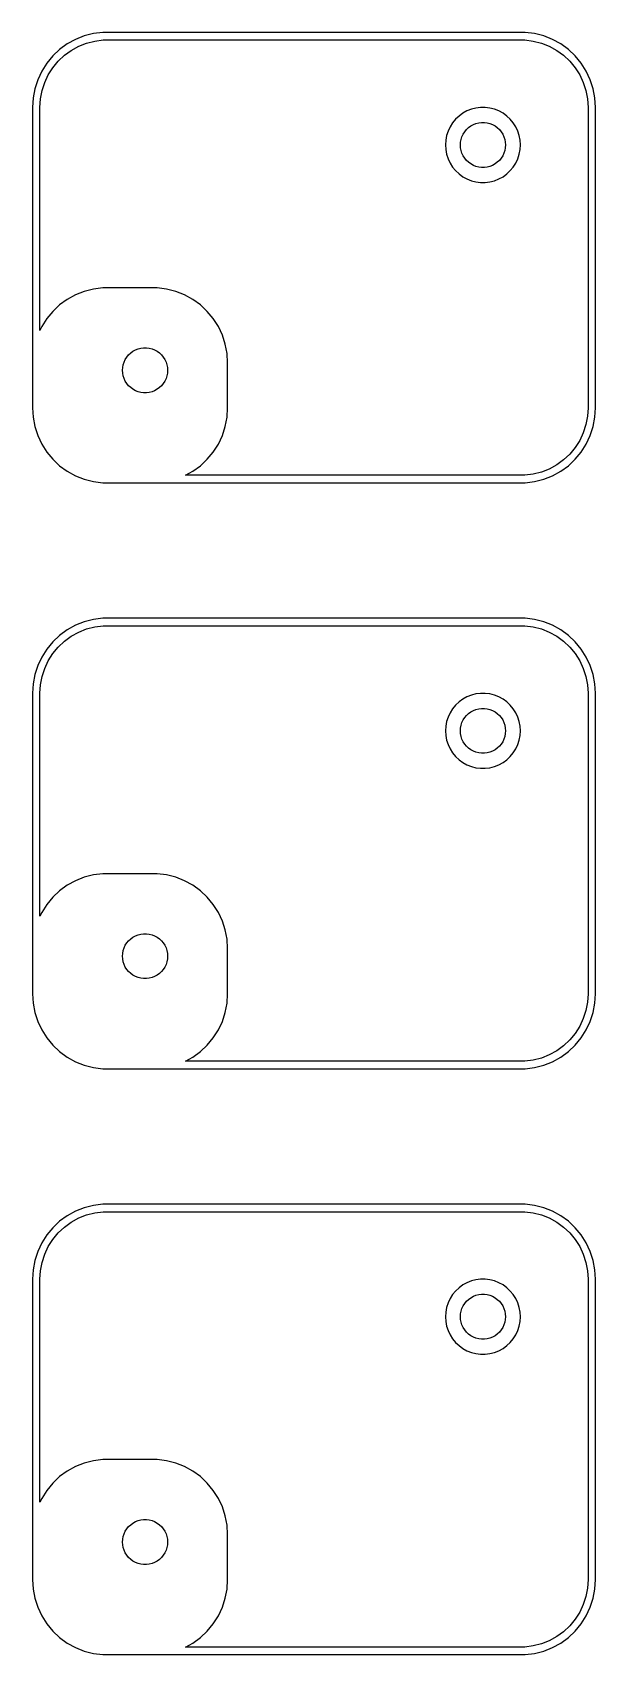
# Model space of a CAD drawing. Header units: metres. Extents: x -19 to 19, y 141 to 327.
# Drawn here: x -18.8 to 18.8, y 219 to 327 of the extents above; entities that cross this region are included whole.
import ezdxf

# ---------------------------------------------------------------- set-up
doc = ezdxf.new("R2010")
doc.units = ezdxf.units.M

msp = doc.modelspace()

# ---------------------------------------------------------------- linework, layer by layer
for p, q in [((-16.4291, 326.222), (-16.9371, 325.853)), ((-15.8789, 326.524), (-16.4291, 326.222)), ((-15.2951, 326.755), (-15.8789, 326.524)), ((-15.666, 326.072), (-15.1406, 326.28)), ((-14.6869, 326.911), (-15.2951, 326.755)), ((-15.1406, 326.28), (-14.5932, 326.42)), ((-14.0639, 326.99), (-14.6869, 326.911)), ((-14.5932, 326.42), (-14.0325, 326.491)), ((14.0639, 326.99), (-14.0639, 326.99)), ((-14.0325, 326.491), (14.0325, 326.491)), ((14.0325, 326.491), (14.5932, 326.42)), ((14.6869, 326.911), (14.0639, 326.99)), ((14.5932, 326.42), (15.1406, 326.28)), ((15.2951, 326.755), (14.6869, 326.911)), ((15.1406, 326.28), (15.666, 326.072)), ((15.8789, 326.524), (15.2951, 326.755)), ((16.4291, 326.222), (15.8789, 326.524)), ((16.9371, 325.853), (16.4291, 326.222)), ((-17.3948, 325.423), (-17.7951, 324.939)), ((-16.9371, 325.853), (-17.3948, 325.423)), ((-17.3906, 324.645), (-17.0303, 325.08)), ((-17.0303, 325.08), (-16.6184, 325.467)), ((-16.6184, 325.467), (-16.1612, 325.799)), ((-16.1612, 325.799), (-15.666, 326.072)), ((15.666, 326.072), (16.1612, 325.799)), ((16.1612, 325.799), (16.6184, 325.467)), ((16.6184, 325.467), (17.0303, 325.08)), ((17.3948, 325.423), (16.9371, 325.853)), ((17.0303, 325.08), (17.3906, 324.645)), ((17.7951, 324.939), (17.3948, 325.423)), ((-18.1315, 324.409), (-18.3989, 323.841)), ((-17.7951, 324.939), (-18.1315, 324.409)), ((-17.934, 323.657), (-17.6934, 324.168)), ((-17.6934, 324.168), (-17.3906, 324.645)), ((17.3906, 324.645), (17.6934, 324.168)), ((17.6934, 324.168), (17.934, 323.657)), ((18.1315, 324.409), (17.7951, 324.939)), ((18.3989, 323.841), (18.1315, 324.409)), ((-18.5929, 323.243), (-18.7106, 322.627)), ((-18.3989, 323.841), (-18.5929, 323.243)), ((-18.2145, 322.564), (-18.1086, 323.119)), ((-18.1086, 323.119), (-17.934, 323.657)), ((17.934, 323.657), (18.1086, 323.119)), ((18.1086, 323.119), (18.2145, 322.564)), ((18.5929, 323.243), (18.3989, 323.841)), ((18.7106, 322.627), (18.5929, 323.243)), ((-18.7106, 322.627), (-18.75, 322)), ((-18.75, 322), (-18.75, 302)), ((-18.25, 322), (-18.2145, 322.564)), ((-18.25, 307.157), (-18.25, 322)), ((10.4774, 321.878), (10.1855, 321.762)), ((10.7815, 321.956), (10.4774, 321.878)), ((11.093, 321.995), (10.7815, 321.956)), ((11.407, 321.995), (11.093, 321.995)), ((11.7184, 321.956), (11.407, 321.995)), ((12.0225, 321.878), (11.7184, 321.956)), ((12.3144, 321.762), (12.0225, 321.878)), ((18.2145, 322.564), (18.25, 322)), ((18.25, 322), (18.25, 302)), ((18.75, 322), (18.7106, 322.627)), ((18.75, 302), (18.75, 322)), ((9.05922, 320.704), (8.92555, 320.42)), ((9.22745, 320.969), (9.05922, 320.704)), ((9.42757, 321.211), (9.22745, 320.969)), ((9.65643, 321.426), (9.42757, 321.211)), ((9.91043, 321.611), (9.65643, 321.426)), ((10.1855, 321.762), (9.91043, 321.611)), ((10.2939, 320.656), (10.4463, 320.766)), ((10.4463, 320.766), (10.6113, 320.857)), ((10.6113, 320.857), (10.7865, 320.927)), ((10.7865, 320.927), (10.9689, 320.973)), ((10.9689, 320.973), (11.1558, 320.997)), ((11.1558, 320.997), (11.3442, 320.997)), ((11.3442, 320.997), (11.5311, 320.973)), ((11.5311, 320.973), (11.7135, 320.927)), ((11.7135, 320.927), (11.8887, 320.857)), ((11.8887, 320.857), (12.0537, 320.766)), ((12.0537, 320.766), (12.2061, 320.656)), ((12.5896, 321.611), (12.3144, 321.762)), ((12.8436, 321.426), (12.5896, 321.611)), ((13.0724, 321.211), (12.8436, 321.426)), ((13.2725, 320.969), (13.0724, 321.211)), ((13.4408, 320.704), (13.2725, 320.969)), ((13.5744, 320.42), (13.4408, 320.704)), ((8.7697, 319.813), (8.75, 319.5)), ((8.82854, 320.122), (8.7697, 319.813)), ((8.92555, 320.42), (8.82854, 320.122)), ((9.75, 319.5), (9.76183, 319.688)), ((9.76183, 319.688), (9.79712, 319.873)), ((9.79712, 319.873), (9.85533, 320.052)), ((9.85533, 320.052), (9.93553, 320.223)), ((9.93553, 320.223), (10.0365, 320.382)), ((10.0365, 320.382), (10.1565, 320.527)), ((10.1565, 320.527), (10.2939, 320.656)), ((12.2061, 320.656), (12.3434, 320.527)), ((12.3434, 320.527), (12.4635, 320.382)), ((12.4635, 320.382), (12.5645, 320.223)), ((12.5645, 320.223), (12.6447, 320.052)), ((12.6447, 320.052), (12.7029, 319.873)), ((12.7029, 319.873), (12.7382, 319.688)), ((12.7382, 319.688), (12.75, 319.5)), ((13.6714, 320.122), (13.5744, 320.42)), ((13.7303, 319.813), (13.6714, 320.122)), ((13.75, 319.5), (13.7303, 319.813)), ((8.75, 319.5), (8.7697, 319.187)), ((8.7697, 319.187), (8.82854, 318.878)), ((8.82854, 318.878), (8.92555, 318.58)), ((8.92555, 318.58), (9.05922, 318.296)), ((9.76183, 319.312), (9.75, 319.5)), ((9.79712, 319.127), (9.76183, 319.312)), ((9.85533, 318.948), (9.79712, 319.127)), ((9.93553, 318.777), (9.85533, 318.948)), ((10.0365, 318.618), (9.93553, 318.777)), ((10.1565, 318.473), (10.0365, 318.618)), ((12.4635, 318.618), (12.3434, 318.473)), ((12.5645, 318.777), (12.4635, 318.618)), ((12.6447, 318.948), (12.5645, 318.777)), ((12.7029, 319.127), (12.6447, 318.948)), ((12.7382, 319.312), (12.7029, 319.127)), ((12.75, 319.5), (12.7382, 319.312)), ((13.4408, 318.296), (13.5744, 318.58)), ((13.5744, 318.58), (13.6714, 318.878)), ((13.6714, 318.878), (13.7303, 319.187)), ((13.7303, 319.187), (13.75, 319.5)), ((9.05922, 318.296), (9.22745, 318.031)), ((9.22745, 318.031), (9.42757, 317.789)), ((9.42757, 317.789), (9.65643, 317.574)), ((9.65643, 317.574), (9.91043, 317.389)), ((10.2939, 318.344), (10.1565, 318.473)), ((10.4463, 318.234), (10.2939, 318.344)), ((10.6113, 318.143), (10.4463, 318.234)), ((10.7865, 318.073), (10.6113, 318.143)), ((10.9689, 318.027), (10.7865, 318.073)), ((11.1558, 318.003), (10.9689, 318.027)), ((11.3442, 318.003), (11.1558, 318.003)), ((11.5311, 318.027), (11.3442, 318.003)), ((11.7135, 318.073), (11.5311, 318.027)), ((11.8887, 318.143), (11.7135, 318.073)), ((12.0537, 318.234), (11.8887, 318.143)), ((12.2061, 318.344), (12.0537, 318.234)), ((12.3434, 318.473), (12.2061, 318.344)), ((12.5896, 317.389), (12.8436, 317.574)), ((12.8436, 317.574), (13.0724, 317.789)), ((13.0724, 317.789), (13.2725, 318.031)), ((13.2725, 318.031), (13.4408, 318.296)), ((9.91043, 317.389), (10.1855, 317.238)), ((10.1855, 317.238), (10.4774, 317.122)), ((10.4774, 317.122), (10.7815, 317.044)), ((10.7815, 317.044), (11.093, 317.005)), ((11.093, 317.005), (11.407, 317.005)), ((11.407, 317.005), (11.7184, 317.044)), ((11.7184, 317.044), (12.0225, 317.122)), ((12.0225, 317.122), (12.3144, 317.238)), ((12.3144, 317.238), (12.5896, 317.389)), ((-14.6869, 309.911), (-15.2951, 309.755)), ((-14.0639, 309.99), (-14.6869, 309.911)), ((-10.436, 309.99), (-14.0639, 309.99)), ((-9.81308, 309.911), (-10.436, 309.99)), ((-9.20491, 309.755), (-9.81308, 309.911)), ((-16.9371, 308.853), (-17.3948, 308.423)), ((-16.4291, 309.222), (-16.9371, 308.853)), ((-15.8789, 309.524), (-16.4291, 309.222)), ((-15.2951, 309.755), (-15.8789, 309.524)), ((-8.62109, 309.524), (-9.20491, 309.755)), ((-8.07086, 309.222), (-8.62109, 309.524)), ((-7.56287, 308.853), (-8.07086, 309.222)), ((-7.10515, 308.423), (-7.56287, 308.853)), ((-17.7951, 307.939), (-18.1315, 307.409)), ((-17.3948, 308.423), (-17.7951, 307.939)), ((-6.70491, 307.939), (-7.10515, 308.423)), ((-6.36845, 307.409), (-6.70491, 307.939)), ((-18.1315, 307.409), (-18.25, 307.157)), ((-6.1011, 306.841), (-6.36845, 307.409)), ((-5.90707, 306.243), (-6.1011, 306.841)), ((-12.3434, 305.527), (-12.2061, 305.656)), ((-12.2061, 305.656), (-12.0537, 305.766)), ((-12.0537, 305.766), (-11.8887, 305.857)), ((-11.8887, 305.857), (-11.7135, 305.927)), ((-11.7135, 305.927), (-11.5311, 305.973)), ((-11.5311, 305.973), (-11.3442, 305.997)), ((-11.3442, 305.997), (-11.1558, 305.997)), ((-11.1558, 305.997), (-10.9689, 305.973)), ((-10.9689, 305.973), (-10.7865, 305.927)), ((-10.7865, 305.927), (-10.6113, 305.857)), ((-10.6113, 305.857), (-10.4463, 305.766)), ((-10.4463, 305.766), (-10.2939, 305.656)), ((-10.2939, 305.656), (-10.1565, 305.527)), ((-5.78941, 305.627), (-5.90707, 306.243)), ((-5.75, 305), (-5.78941, 305.627)), ((-12.75, 304.5), (-12.7382, 304.688)), ((-12.7382, 304.688), (-12.7029, 304.873)), ((-12.7029, 304.873), (-12.6447, 305.052)), ((-12.6447, 305.052), (-12.5645, 305.223)), ((-12.5645, 305.223), (-12.4635, 305.382)), ((-12.4635, 305.382), (-12.3434, 305.527)), ((-10.1565, 305.527), (-10.0365, 305.382)), ((-10.0365, 305.382), (-9.93553, 305.223)), ((-9.93553, 305.223), (-9.85533, 305.052)), ((-9.85533, 305.052), (-9.79712, 304.873)), ((-9.79712, 304.873), (-9.76183, 304.688)), ((-9.76183, 304.688), (-9.75, 304.5)), ((-5.75, 302), (-5.75, 305)), ((-12.7382, 304.312), (-12.75, 304.5)), ((-12.7029, 304.127), (-12.7382, 304.312)), ((-12.6447, 303.948), (-12.7029, 304.127)), ((-12.5645, 303.777), (-12.6447, 303.948)), ((-12.4635, 303.618), (-12.5645, 303.777)), ((-12.3434, 303.473), (-12.4635, 303.618)), ((-12.2061, 303.344), (-12.3434, 303.473)), ((-10.1565, 303.473), (-10.2939, 303.344)), ((-10.0365, 303.618), (-10.1565, 303.473)), ((-9.93553, 303.777), (-10.0365, 303.618)), ((-9.85533, 303.948), (-9.93553, 303.777)), ((-9.79712, 304.127), (-9.85533, 303.948)), ((-9.76183, 304.312), (-9.79712, 304.127)), ((-9.75, 304.5), (-9.76183, 304.312)), ((-12.0537, 303.234), (-12.2061, 303.344)), ((-11.8887, 303.143), (-12.0537, 303.234)), ((-11.7135, 303.073), (-11.8887, 303.143)), ((-11.5311, 303.027), (-11.7135, 303.073)), ((-11.3442, 303.003), (-11.5311, 303.027)), ((-11.1558, 303.003), (-11.3442, 303.003)), ((-10.9689, 303.027), (-11.1558, 303.003)), ((-10.7865, 303.073), (-10.9689, 303.027)), ((-10.6113, 303.143), (-10.7865, 303.073)), ((-10.4463, 303.234), (-10.6113, 303.143)), ((-10.2939, 303.344), (-10.4463, 303.234)), ((-18.75, 302), (-18.7106, 301.373)), ((-18.7106, 301.373), (-18.5929, 300.757)), ((-5.90707, 300.757), (-5.78941, 301.373)), ((-5.78941, 301.373), (-5.75, 302)), ((18.2145, 301.436), (18.1086, 300.881)), ((18.25, 302), (18.2145, 301.436)), ((18.5929, 300.757), (18.7106, 301.373)), ((18.7106, 301.373), (18.75, 302)), ((-18.5929, 300.757), (-18.3989, 300.159)), ((-6.1011, 300.159), (-5.90707, 300.757)), ((17.934, 300.343), (17.6934, 299.832)), ((18.1086, 300.881), (17.934, 300.343)), ((18.3989, 300.159), (18.5929, 300.757)), ((-18.3989, 300.159), (-18.1315, 299.591)), ((-18.1315, 299.591), (-17.7951, 299.061)), ((-6.70491, 299.061), (-6.36845, 299.591)), ((-6.36845, 299.591), (-6.1011, 300.159)), ((17.3906, 299.355), (17.0303, 298.92)), ((17.6934, 299.832), (17.3906, 299.355)), ((17.7951, 299.061), (18.1315, 299.591)), ((18.1315, 299.591), (18.3989, 300.159)), ((-17.7951, 299.061), (-17.3948, 298.577)), ((-17.3948, 298.577), (-16.9371, 298.147)), ((-16.9371, 298.147), (-16.4291, 297.778)), ((-8.07086, 297.778), (-7.56287, 298.147)), ((-7.56287, 298.147), (-7.10515, 298.577)), ((-7.10515, 298.577), (-6.70491, 299.061)), ((16.1612, 298.201), (15.666, 297.928)), ((16.6184, 298.533), (16.1612, 298.201)), ((16.4291, 297.778), (16.9371, 298.147)), ((17.0303, 298.92), (16.6184, 298.533)), ((16.9371, 298.147), (17.3948, 298.577)), ((17.3948, 298.577), (17.7951, 299.061)), ((-16.4291, 297.778), (-15.8789, 297.476)), ((-15.8789, 297.476), (-15.2951, 297.245)), ((-15.2951, 297.245), (-14.6869, 297.089)), ((-14.6869, 297.089), (-14.0639, 297.01)), ((-14.0639, 297.01), (14.0639, 297.01)), ((-8.56104, 297.509), (-8.07086, 297.778)), ((14.0325, 297.509), (-8.56104, 297.509)), ((14.5932, 297.58), (14.0325, 297.509)), ((14.0639, 297.01), (14.6869, 297.089)), ((15.1406, 297.72), (14.5932, 297.58)), ((14.6869, 297.089), (15.2951, 297.245)), ((15.666, 297.928), (15.1406, 297.72)), ((15.2951, 297.245), (15.8789, 297.476)), ((15.8789, 297.476), (16.4291, 297.778)), ((-15.8789, 287.524), (-16.4291, 287.222)), ((-15.2951, 287.755), (-15.8789, 287.524)), ((-15.666, 287.072), (-15.1406, 287.28)), ((-14.6869, 287.911), (-15.2951, 287.755)), ((-15.1406, 287.28), (-14.5932, 287.42)), ((-14.0639, 287.99), (-14.6869, 287.911)), ((-14.5932, 287.42), (-14.0325, 287.491)), ((14.0639, 287.99), (-14.0639, 287.99)), ((-14.0325, 287.491), (14.0325, 287.491)), ((14.0325, 287.491), (14.5932, 287.42)), ((14.6869, 287.911), (14.0639, 287.99)), ((14.5932, 287.42), (15.1406, 287.28)), ((15.2951, 287.755), (14.6869, 287.911)), ((15.1406, 287.28), (15.666, 287.072)), ((15.8789, 287.524), (15.2951, 287.755)), ((16.4291, 287.222), (15.8789, 287.524)), ((-17.3948, 286.423), (-17.7951, 285.939)), ((-16.9371, 286.853), (-17.3948, 286.423)), ((-17.0303, 286.08), (-16.6184, 286.467)), ((-16.4291, 287.222), (-16.9371, 286.853)), ((-16.6184, 286.467), (-16.1612, 286.799)), ((-16.1612, 286.799), (-15.666, 287.072)), ((15.666, 287.072), (16.1612, 286.799)), ((16.1612, 286.799), (16.6184, 286.467)), ((16.9371, 286.853), (16.4291, 287.222)), ((16.6184, 286.467), (17.0303, 286.08)), ((17.3948, 286.423), (16.9371, 286.853)), ((17.7951, 285.939), (17.3948, 286.423)), ((-18.1315, 285.409), (-18.3989, 284.841)), ((-17.7951, 285.939), (-18.1315, 285.409)), ((-17.934, 284.657), (-17.6934, 285.168)), ((-17.6934, 285.168), (-17.3906, 285.645)), ((-17.3906, 285.645), (-17.0303, 286.08)), ((17.0303, 286.08), (17.3906, 285.645)), ((17.3906, 285.645), (17.6934, 285.168)), ((17.6934, 285.168), (17.934, 284.657)), ((18.1315, 285.409), (17.7951, 285.939)), ((18.3989, 284.841), (18.1315, 285.409)), ((-18.5929, 284.243), (-18.7106, 283.627)), ((-18.3989, 284.841), (-18.5929, 284.243)), ((-18.2145, 283.564), (-18.1086, 284.119)), ((-18.1086, 284.119), (-17.934, 284.657)), ((17.934, 284.657), (18.1086, 284.119)), ((18.1086, 284.119), (18.2145, 283.564)), ((18.5929, 284.243), (18.3989, 284.841)), ((18.7106, 283.627), (18.5929, 284.243)), ((-18.7106, 283.627), (-18.75, 283)), ((-18.75, 283), (-18.75, 263)), ((-18.25, 283), (-18.2145, 283.564)), ((-18.25, 268.157), (-18.25, 283)), ((10.7815, 282.956), (10.4774, 282.878)), ((11.093, 282.995), (10.7815, 282.956)), ((11.407, 282.995), (11.093, 282.995)), ((11.7184, 282.956), (11.407, 282.995)), ((12.0225, 282.878), (11.7184, 282.956)), ((18.2145, 283.564), (18.25, 283)), ((18.25, 283), (18.25, 263)), ((18.75, 283), (18.7106, 283.627)), ((18.75, 263), (18.75, 283)), ((9.22745, 281.969), (9.05922, 281.704)), ((9.42757, 282.211), (9.22745, 281.969)), ((9.65643, 282.426), (9.42757, 282.211)), ((9.91043, 282.611), (9.65643, 282.426)), ((10.1855, 282.762), (9.91043, 282.611)), ((10.4774, 282.878), (10.1855, 282.762)), ((10.4463, 281.766), (10.6113, 281.857)), ((10.6113, 281.857), (10.7865, 281.927)), ((10.7865, 281.927), (10.9689, 281.973)), ((10.9689, 281.973), (11.1558, 281.997)), ((11.1558, 281.997), (11.3442, 281.997)), ((11.3442, 281.997), (11.5311, 281.973)), ((11.5311, 281.973), (11.7135, 281.927)), ((11.7135, 281.927), (11.8887, 281.857)), ((11.8887, 281.857), (12.0537, 281.766)), ((12.3144, 282.762), (12.0225, 282.878)), ((12.5896, 282.611), (12.3144, 282.762)), ((12.8436, 282.426), (12.5896, 282.611)), ((13.0724, 282.211), (12.8436, 282.426)), ((13.2725, 281.969), (13.0724, 282.211)), ((13.4408, 281.704), (13.2725, 281.969)), ((8.7697, 280.813), (8.75, 280.5)), ((8.82854, 281.122), (8.7697, 280.813)), ((8.92555, 281.42), (8.82854, 281.122)), ((9.05922, 281.704), (8.92555, 281.42)), ((9.76183, 280.688), (9.79712, 280.873)), ((9.79712, 280.873), (9.85533, 281.052)), ((9.85533, 281.052), (9.93553, 281.223)), ((9.93553, 281.223), (10.0365, 281.382)), ((10.0365, 281.382), (10.1565, 281.527)), ((10.1565, 281.527), (10.2939, 281.656)), ((10.2939, 281.656), (10.4463, 281.766)), ((12.0537, 281.766), (12.2061, 281.656)), ((12.2061, 281.656), (12.3434, 281.527)), ((12.3434, 281.527), (12.4635, 281.382)), ((12.4635, 281.382), (12.5645, 281.223)), ((12.5645, 281.223), (12.6447, 281.052)), ((12.6447, 281.052), (12.7029, 280.873)), ((12.7029, 280.873), (12.7382, 280.688)), ((13.5744, 281.42), (13.4408, 281.704)), ((13.6714, 281.122), (13.5744, 281.42)), ((13.7303, 280.813), (13.6714, 281.122)), ((13.75, 280.5), (13.7303, 280.813)), ((8.75, 280.5), (8.7697, 280.187)), ((8.7697, 280.187), (8.82854, 279.878)), ((8.82854, 279.878), (8.92555, 279.58)), ((9.75, 280.5), (9.76183, 280.688)), ((9.76183, 280.312), (9.75, 280.5)), ((9.79712, 280.127), (9.76183, 280.312)), ((9.85533, 279.948), (9.79712, 280.127)), ((9.93553, 279.777), (9.85533, 279.948)), ((10.0365, 279.618), (9.93553, 279.777)), ((12.5645, 279.777), (12.4635, 279.618)), ((12.6447, 279.948), (12.5645, 279.777)), ((12.7029, 280.127), (12.6447, 279.948)), ((12.7382, 280.312), (12.7029, 280.127)), ((12.7382, 280.688), (12.75, 280.5)), ((12.75, 280.5), (12.7382, 280.312)), ((13.5744, 279.58), (13.6714, 279.878)), ((13.6714, 279.878), (13.7303, 280.187)), ((13.7303, 280.187), (13.75, 280.5)), ((8.92555, 279.58), (9.05922, 279.296)), ((9.05922, 279.296), (9.22745, 279.031)), ((9.22745, 279.031), (9.42757, 278.789)), ((9.42757, 278.789), (9.65643, 278.574)), ((10.1565, 279.473), (10.0365, 279.618)), ((10.2939, 279.344), (10.1565, 279.473)), ((10.4463, 279.234), (10.2939, 279.344)), ((10.6113, 279.143), (10.4463, 279.234)), ((10.7865, 279.073), (10.6113, 279.143)), ((10.9689, 279.027), (10.7865, 279.073)), ((11.1558, 279.003), (10.9689, 279.027)), ((11.3442, 279.003), (11.1558, 279.003)), ((11.5311, 279.027), (11.3442, 279.003)), ((11.7135, 279.073), (11.5311, 279.027)), ((11.8887, 279.143), (11.7135, 279.073)), ((12.0537, 279.234), (11.8887, 279.143)), ((12.2061, 279.344), (12.0537, 279.234)), ((12.3434, 279.473), (12.2061, 279.344)), ((12.4635, 279.618), (12.3434, 279.473)), ((12.8436, 278.574), (13.0724, 278.789)), ((13.0724, 278.789), (13.2725, 279.031)), ((13.2725, 279.031), (13.4408, 279.296)), ((13.4408, 279.296), (13.5744, 279.58)), ((9.65643, 278.574), (9.91043, 278.389)), ((9.91043, 278.389), (10.1855, 278.238)), ((10.1855, 278.238), (10.4774, 278.122)), ((10.4774, 278.122), (10.7815, 278.044)), ((10.7815, 278.044), (11.093, 278.005)), ((11.093, 278.005), (11.407, 278.005)), ((11.407, 278.005), (11.7184, 278.044)), ((11.7184, 278.044), (12.0225, 278.122)), ((12.0225, 278.122), (12.3144, 278.238)), ((12.3144, 278.238), (12.5896, 278.389)), ((12.5896, 278.389), (12.8436, 278.574)), ((-16.4291, 270.222), (-16.9371, 269.853)), ((-15.8789, 270.524), (-16.4291, 270.222)), ((-15.2951, 270.755), (-15.8789, 270.524)), ((-14.6869, 270.911), (-15.2951, 270.755)), ((-14.0639, 270.99), (-14.6869, 270.911)), ((-10.436, 270.99), (-14.0639, 270.99)), ((-9.81308, 270.911), (-10.436, 270.99)), ((-9.20491, 270.755), (-9.81308, 270.911)), ((-8.62109, 270.524), (-9.20491, 270.755)), ((-8.07086, 270.222), (-8.62109, 270.524)), ((-7.56287, 269.853), (-8.07086, 270.222)), ((-17.7951, 268.939), (-18.1315, 268.409)), ((-17.3948, 269.423), (-17.7951, 268.939)), ((-16.9371, 269.853), (-17.3948, 269.423)), ((-7.10515, 269.423), (-7.56287, 269.853)), ((-6.70491, 268.939), (-7.10515, 269.423)), ((-6.36845, 268.409), (-6.70491, 268.939)), ((-18.1315, 268.409), (-18.25, 268.157)), ((-6.1011, 267.841), (-6.36845, 268.409)), ((-5.90707, 267.243), (-6.1011, 267.841)), ((-12.2061, 266.656), (-12.0537, 266.766)), ((-12.0537, 266.766), (-11.8887, 266.857)), ((-11.8887, 266.857), (-11.7135, 266.927)), ((-11.7135, 266.927), (-11.5311, 266.973)), ((-11.5311, 266.973), (-11.3442, 266.997)), ((-11.3442, 266.997), (-11.1558, 266.997)), ((-11.1558, 266.997), (-10.9689, 266.973)), ((-10.9689, 266.973), (-10.7865, 266.927)), ((-10.7865, 266.927), (-10.6113, 266.857)), ((-10.6113, 266.857), (-10.4463, 266.766)), ((-10.4463, 266.766), (-10.2939, 266.656)), ((-5.78941, 266.627), (-5.90707, 267.243)), ((-12.75, 265.5), (-12.7382, 265.688)), ((-12.7382, 265.688), (-12.7029, 265.873)), ((-12.7029, 265.873), (-12.6447, 266.052)), ((-12.6447, 266.052), (-12.5645, 266.223)), ((-12.5645, 266.223), (-12.4635, 266.382)), ((-12.4635, 266.382), (-12.3434, 266.527)), ((-12.3434, 266.527), (-12.2061, 266.656)), ((-10.2939, 266.656), (-10.1565, 266.527)), ((-10.1565, 266.527), (-10.0365, 266.382)), ((-10.0365, 266.382), (-9.93553, 266.223)), ((-9.93553, 266.223), (-9.85533, 266.052)), ((-9.85533, 266.052), (-9.79712, 265.873)), ((-9.79712, 265.873), (-9.76183, 265.688)), ((-9.76183, 265.688), (-9.75, 265.5)), ((-5.75, 266), (-5.78941, 266.627)), ((-5.75, 263), (-5.75, 266)), ((-12.7382, 265.312), (-12.75, 265.5)), ((-12.7029, 265.127), (-12.7382, 265.312)), ((-12.6447, 264.948), (-12.7029, 265.127)), ((-12.5645, 264.777), (-12.6447, 264.948)), ((-12.4635, 264.618), (-12.5645, 264.777)), ((-12.3434, 264.473), (-12.4635, 264.618)), ((-10.0365, 264.618), (-10.1565, 264.473)), ((-9.93553, 264.777), (-10.0365, 264.618)), ((-9.85533, 264.948), (-9.93553, 264.777)), ((-9.79712, 265.127), (-9.85533, 264.948)), ((-9.76183, 265.312), (-9.79712, 265.127)), ((-9.75, 265.5), (-9.76183, 265.312)), ((-12.2061, 264.344), (-12.3434, 264.473)), ((-12.0537, 264.234), (-12.2061, 264.344)), ((-11.8887, 264.143), (-12.0537, 264.234)), ((-11.7135, 264.073), (-11.8887, 264.143)), ((-11.5311, 264.027), (-11.7135, 264.073)), ((-11.3442, 264.003), (-11.5311, 264.027)), ((-11.1558, 264.003), (-11.3442, 264.003)), ((-10.9689, 264.027), (-11.1558, 264.003)), ((-10.7865, 264.073), (-10.9689, 264.027)), ((-10.6113, 264.143), (-10.7865, 264.073)), ((-10.4463, 264.234), (-10.6113, 264.143)), ((-10.2939, 264.344), (-10.4463, 264.234)), ((-10.1565, 264.473), (-10.2939, 264.344)), ((-18.75, 263), (-18.7106, 262.373)), ((-5.78941, 262.373), (-5.75, 263)), ((18.2145, 262.436), (18.1086, 261.881)), ((18.25, 263), (18.2145, 262.436)), ((18.7106, 262.373), (18.75, 263)), ((-18.7106, 262.373), (-18.5929, 261.757)), ((-18.5929, 261.757), (-18.3989, 261.159)), ((-6.1011, 261.159), (-5.90707, 261.757)), ((-5.90707, 261.757), (-5.78941, 262.373)), ((17.934, 261.343), (17.6934, 260.832)), ((18.1086, 261.881), (17.934, 261.343)), ((18.3989, 261.159), (18.5929, 261.757)), ((18.5929, 261.757), (18.7106, 262.373)), ((-18.3989, 261.159), (-18.1315, 260.591)), ((-18.1315, 260.591), (-17.7951, 260.061)), ((-6.70491, 260.061), (-6.36845, 260.591)), ((-6.36845, 260.591), (-6.1011, 261.159)), ((17.3906, 260.355), (17.0303, 259.92)), ((17.6934, 260.832), (17.3906, 260.355)), ((17.7951, 260.061), (18.1315, 260.591)), ((18.1315, 260.591), (18.3989, 261.159)), ((-17.7951, 260.061), (-17.3948, 259.577)), ((-17.3948, 259.577), (-16.9371, 259.147)), ((-7.56287, 259.147), (-7.10515, 259.577)), ((-7.10515, 259.577), (-6.70491, 260.061)), ((16.1612, 259.201), (15.666, 258.928)), ((16.6184, 259.533), (16.1612, 259.201)), ((17.0303, 259.92), (16.6184, 259.533)), ((16.9371, 259.147), (17.3948, 259.577)), ((17.3948, 259.577), (17.7951, 260.061)), ((-16.9371, 259.147), (-16.4291, 258.778)), ((-16.4291, 258.778), (-15.8789, 258.476)), ((-15.8789, 258.476), (-15.2951, 258.245)), ((-15.2951, 258.245), (-14.6869, 258.089)), ((-14.6869, 258.089), (-14.0639, 258.01)), ((-8.56104, 258.509), (-8.07086, 258.778)), ((14.0325, 258.509), (-8.56104, 258.509)), ((-8.07086, 258.778), (-7.56287, 259.147)), ((14.5932, 258.58), (14.0325, 258.509)), ((14.0639, 258.01), (14.6869, 258.089)), ((15.1406, 258.72), (14.5932, 258.58)), ((14.6869, 258.089), (15.2951, 258.245)), ((15.666, 258.928), (15.1406, 258.72)), ((15.2951, 258.245), (15.8789, 258.476)), ((15.8789, 258.476), (16.4291, 258.778)), ((16.4291, 258.778), (16.9371, 259.147)), ((-14.0639, 258.01), (14.0639, 258.01)), ((-15.8789, 248.524), (-16.4291, 248.222)), ((-15.2951, 248.755), (-15.8789, 248.524)), ((-14.6869, 248.911), (-15.2951, 248.755)), ((-15.1406, 248.28), (-14.5932, 248.42)), ((-14.0639, 248.99), (-14.6869, 248.911)), ((-14.5932, 248.42), (-14.0325, 248.491)), ((14.0639, 248.99), (-14.0639, 248.99)), ((-14.0325, 248.491), (14.0325, 248.491)), ((14.0325, 248.491), (14.5932, 248.42)), ((14.6869, 248.911), (14.0639, 248.99)), ((14.5932, 248.42), (15.1406, 248.28)), ((15.2951, 248.755), (14.6869, 248.911)), ((15.8789, 248.524), (15.2951, 248.755)), ((16.4291, 248.222), (15.8789, 248.524)), ((-17.3948, 247.423), (-17.7951, 246.939)), ((-16.9371, 247.853), (-17.3948, 247.423)), ((-17.0303, 247.08), (-16.6184, 247.467)), ((-16.4291, 248.222), (-16.9371, 247.853)), ((-16.6184, 247.467), (-16.1612, 247.799)), ((-16.1612, 247.799), (-15.666, 248.072)), ((-15.666, 248.072), (-15.1406, 248.28)), ((15.1406, 248.28), (15.666, 248.072)), ((15.666, 248.072), (16.1612, 247.799)), ((16.1612, 247.799), (16.6184, 247.467)), ((16.9371, 247.853), (16.4291, 248.222)), ((16.6184, 247.467), (17.0303, 247.08)), ((17.3948, 247.423), (16.9371, 247.853)), ((17.7951, 246.939), (17.3948, 247.423)), ((-18.1315, 246.409), (-18.3989, 245.841)), ((-17.7951, 246.939), (-18.1315, 246.409)), ((-17.6934, 246.168), (-17.3906, 246.645)), ((-17.3906, 246.645), (-17.0303, 247.08)), ((17.0303, 247.08), (17.3906, 246.645)), ((17.3906, 246.645), (17.6934, 246.168)), ((18.1315, 246.409), (17.7951, 246.939)), ((18.3989, 245.841), (18.1315, 246.409)), ((-18.5929, 245.243), (-18.7106, 244.627)), ((-18.3989, 245.841), (-18.5929, 245.243)), ((-18.2145, 244.564), (-18.1086, 245.119)), ((-18.1086, 245.119), (-17.934, 245.657)), ((-17.934, 245.657), (-17.6934, 246.168)), ((17.6934, 246.168), (17.934, 245.657)), ((17.934, 245.657), (18.1086, 245.119)), ((18.1086, 245.119), (18.2145, 244.564)), ((18.5929, 245.243), (18.3989, 245.841)), ((18.7106, 244.627), (18.5929, 245.243)), ((-18.7106, 244.627), (-18.75, 244)), ((-18.25, 244), (-18.2145, 244.564)), ((18.2145, 244.564), (18.25, 244)), ((18.75, 244), (18.7106, 244.627)), ((-18.75, 244), (-18.75, 224)), ((-18.25, 229.157), (-18.25, 244)), ((9.22745, 242.969), (9.05922, 242.704)), ((9.42757, 243.211), (9.22745, 242.969)), ((9.65643, 243.426), (9.42757, 243.211)), ((9.91043, 243.611), (9.65643, 243.426)), ((10.1855, 243.762), (9.91043, 243.611)), ((10.4774, 243.878), (10.1855, 243.762)), ((10.7815, 243.956), (10.4774, 243.878)), ((11.093, 243.995), (10.7815, 243.956)), ((10.7865, 242.927), (10.9689, 242.973)), ((10.9689, 242.973), (11.1558, 242.997)), ((11.407, 243.995), (11.093, 243.995)), ((11.1558, 242.997), (11.3442, 242.997)), ((11.3442, 242.997), (11.5311, 242.973)), ((11.7184, 243.956), (11.407, 243.995)), ((11.5311, 242.973), (11.7135, 242.927)), ((12.0225, 243.878), (11.7184, 243.956)), ((12.3144, 243.762), (12.0225, 243.878)), ((12.5896, 243.611), (12.3144, 243.762)), ((12.8436, 243.426), (12.5896, 243.611)), ((13.0724, 243.211), (12.8436, 243.426)), ((13.2725, 242.969), (13.0724, 243.211)), ((13.4408, 242.704), (13.2725, 242.969)), ((18.25, 244), (18.25, 224)), ((18.75, 224), (18.75, 244)), ((8.82854, 242.122), (8.7697, 241.813)), ((8.92555, 242.42), (8.82854, 242.122)), ((9.05922, 242.704), (8.92555, 242.42)), ((9.79712, 241.873), (9.85533, 242.052)), ((9.85533, 242.052), (9.93553, 242.223)), ((9.93553, 242.223), (10.0365, 242.382)), ((10.0365, 242.382), (10.1565, 242.527)), ((10.1565, 242.527), (10.2939, 242.656)), ((10.2939, 242.656), (10.4463, 242.766)), ((10.4463, 242.766), (10.6113, 242.857)), ((10.6113, 242.857), (10.7865, 242.927)), ((11.7135, 242.927), (11.8887, 242.857)), ((11.8887, 242.857), (12.0537, 242.766)), ((12.0537, 242.766), (12.2061, 242.656)), ((12.2061, 242.656), (12.3434, 242.527)), ((12.3434, 242.527), (12.4635, 242.382)), ((12.4635, 242.382), (12.5645, 242.223)), ((12.5645, 242.223), (12.6447, 242.052)), ((12.6447, 242.052), (12.7029, 241.873)), ((13.5744, 242.42), (13.4408, 242.704)), ((13.6714, 242.122), (13.5744, 242.42)), ((13.7303, 241.813), (13.6714, 242.122)), ((8.7697, 241.813), (8.75, 241.5)), ((8.75, 241.5), (8.7697, 241.187)), ((8.7697, 241.187), (8.82854, 240.878)), ((8.82854, 240.878), (8.92555, 240.58)), ((9.75, 241.5), (9.76183, 241.688)), ((9.76183, 241.312), (9.75, 241.5)), ((9.76183, 241.688), (9.79712, 241.873)), ((9.79712, 241.127), (9.76183, 241.312)), ((9.85533, 240.948), (9.79712, 241.127)), ((9.93553, 240.777), (9.85533, 240.948)), ((12.6447, 240.948), (12.5645, 240.777)), ((12.7029, 241.127), (12.6447, 240.948)), ((12.7029, 241.873), (12.7382, 241.688)), ((12.7382, 241.312), (12.7029, 241.127)), ((12.7382, 241.688), (12.75, 241.5)), ((12.75, 241.5), (12.7382, 241.312)), ((13.5744, 240.58), (13.6714, 240.878)), ((13.6714, 240.878), (13.7303, 241.187)), ((13.75, 241.5), (13.7303, 241.813)), ((13.7303, 241.187), (13.75, 241.5)), ((8.92555, 240.58), (9.05922, 240.296)), ((9.05922, 240.296), (9.22745, 240.031)), ((9.22745, 240.031), (9.42757, 239.789)), ((9.42757, 239.789), (9.65643, 239.574)), ((10.0365, 240.618), (9.93553, 240.777)), ((10.1565, 240.473), (10.0365, 240.618)), ((10.2939, 240.344), (10.1565, 240.473)), ((10.4463, 240.234), (10.2939, 240.344)), ((10.6113, 240.143), (10.4463, 240.234)), ((10.7865, 240.073), (10.6113, 240.143)), ((10.9689, 240.027), (10.7865, 240.073)), ((11.1558, 240.003), (10.9689, 240.027)), ((11.3442, 240.003), (11.1558, 240.003)), ((11.5311, 240.027), (11.3442, 240.003)), ((11.7135, 240.073), (11.5311, 240.027)), ((11.8887, 240.143), (11.7135, 240.073)), ((12.0537, 240.234), (11.8887, 240.143)), ((12.2061, 240.344), (12.0537, 240.234)), ((12.3434, 240.473), (12.2061, 240.344)), ((12.4635, 240.618), (12.3434, 240.473)), ((12.5645, 240.777), (12.4635, 240.618)), ((12.8436, 239.574), (13.0724, 239.789)), ((13.0724, 239.789), (13.2725, 240.031)), ((13.2725, 240.031), (13.4408, 240.296)), ((13.4408, 240.296), (13.5744, 240.58)), ((9.65643, 239.574), (9.91043, 239.389)), ((9.91043, 239.389), (10.1855, 239.238)), ((10.1855, 239.238), (10.4774, 239.122)), ((10.4774, 239.122), (10.7815, 239.044)), ((10.7815, 239.044), (11.093, 239.005)), ((11.093, 239.005), (11.407, 239.005)), ((11.407, 239.005), (11.7184, 239.044)), ((11.7184, 239.044), (12.0225, 239.122)), ((12.0225, 239.122), (12.3144, 239.238)), ((12.3144, 239.238), (12.5896, 239.389)), ((12.5896, 239.389), (12.8436, 239.574)), ((-16.4291, 231.222), (-16.9371, 230.853)), ((-15.8789, 231.524), (-16.4291, 231.222)), ((-15.2951, 231.755), (-15.8789, 231.524)), ((-14.6869, 231.911), (-15.2951, 231.755)), ((-14.0639, 231.99), (-14.6869, 231.911)), ((-10.436, 231.99), (-14.0639, 231.99)), ((-9.81308, 231.911), (-10.436, 231.99)), ((-9.20491, 231.755), (-9.81308, 231.911)), ((-8.62109, 231.524), (-9.20491, 231.755)), ((-8.07086, 231.222), (-8.62109, 231.524)), ((-7.56287, 230.853), (-8.07086, 231.222)), ((-17.3948, 230.423), (-17.7951, 229.939)), ((-16.9371, 230.853), (-17.3948, 230.423)), ((-7.10515, 230.423), (-7.56287, 230.853)), ((-6.70491, 229.939), (-7.10515, 230.423)), ((-18.1315, 229.409), (-18.25, 229.157)), ((-17.7951, 229.939), (-18.1315, 229.409)), ((-6.36845, 229.409), (-6.70491, 229.939)), ((-6.1011, 228.841), (-6.36845, 229.409)), ((-12.0537, 227.766), (-11.8887, 227.857)), ((-11.8887, 227.857), (-11.7135, 227.927)), ((-11.7135, 227.927), (-11.5311, 227.973)), ((-11.5311, 227.973), (-11.3442, 227.997)), ((-11.3442, 227.997), (-11.1558, 227.997)), ((-11.1558, 227.997), (-10.9689, 227.973)), ((-10.9689, 227.973), (-10.7865, 227.927)), ((-10.7865, 227.927), (-10.6113, 227.857)), ((-10.6113, 227.857), (-10.4463, 227.766)), ((-5.90707, 228.243), (-6.1011, 228.841)), ((-5.78941, 227.627), (-5.90707, 228.243)), ((-12.7382, 226.688), (-12.7029, 226.873)), ((-12.7029, 226.873), (-12.6447, 227.052)), ((-12.6447, 227.052), (-12.5645, 227.223)), ((-12.5645, 227.223), (-12.4635, 227.382)), ((-12.4635, 227.382), (-12.3434, 227.527)), ((-12.3434, 227.527), (-12.2061, 227.656)), ((-12.2061, 227.656), (-12.0537, 227.766)), ((-10.4463, 227.766), (-10.2939, 227.656)), ((-10.2939, 227.656), (-10.1565, 227.527)), ((-10.1565, 227.527), (-10.0365, 227.382)), ((-10.0365, 227.382), (-9.93553, 227.223)), ((-9.93553, 227.223), (-9.85533, 227.052)), ((-9.85533, 227.052), (-9.79712, 226.873)), ((-9.79712, 226.873), (-9.76183, 226.688)), ((-5.75, 227), (-5.78941, 227.627)), ((-5.75, 224), (-5.75, 227)), ((-12.75, 226.5), (-12.7382, 226.688)), ((-12.7382, 226.312), (-12.75, 226.5)), ((-12.7029, 226.127), (-12.7382, 226.312)), ((-12.6447, 225.948), (-12.7029, 226.127)), ((-12.5645, 225.777), (-12.6447, 225.948)), ((-12.4635, 225.618), (-12.5645, 225.777)), ((-9.93553, 225.777), (-10.0365, 225.618)), ((-9.85533, 225.948), (-9.93553, 225.777)), ((-9.79712, 226.127), (-9.85533, 225.948)), ((-9.76183, 226.312), (-9.79712, 226.127)), ((-9.76183, 226.688), (-9.75, 226.5)), ((-9.75, 226.5), (-9.76183, 226.312)), ((-12.3434, 225.473), (-12.4635, 225.618)), ((-12.2061, 225.344), (-12.3434, 225.473)), ((-12.0537, 225.234), (-12.2061, 225.344)), ((-11.8887, 225.143), (-12.0537, 225.234)), ((-11.7135, 225.073), (-11.8887, 225.143)), ((-11.5311, 225.027), (-11.7135, 225.073)), ((-11.3442, 225.003), (-11.5311, 225.027)), ((-11.1558, 225.003), (-11.3442, 225.003)), ((-10.9689, 225.027), (-11.1558, 225.003)), ((-10.7865, 225.073), (-10.9689, 225.027)), ((-10.6113, 225.143), (-10.7865, 225.073)), ((-10.4463, 225.234), (-10.6113, 225.143)), ((-10.2939, 225.344), (-10.4463, 225.234)), ((-10.1565, 225.473), (-10.2939, 225.344)), ((-10.0365, 225.618), (-10.1565, 225.473)), ((-18.75, 224), (-18.7106, 223.373)), ((-5.78941, 223.373), (-5.75, 224)), ((18.25, 224), (18.2145, 223.436)), ((18.7106, 223.373), (18.75, 224)), ((-18.7106, 223.373), (-18.5929, 222.757)), ((-18.5929, 222.757), (-18.3989, 222.159)), ((-6.1011, 222.159), (-5.90707, 222.757)), ((-5.90707, 222.757), (-5.78941, 223.373)), ((18.1086, 222.881), (17.934, 222.343)), ((18.2145, 223.436), (18.1086, 222.881)), ((18.3989, 222.159), (18.5929, 222.757)), ((18.5929, 222.757), (18.7106, 223.373)), ((-18.3989, 222.159), (-18.1315, 221.591)), ((-18.1315, 221.591), (-17.7951, 221.061)), ((-6.70491, 221.061), (-6.36845, 221.591)), ((-6.36845, 221.591), (-6.1011, 222.159)), ((17.6934, 221.832), (17.3906, 221.355)), ((17.934, 222.343), (17.6934, 221.832)), ((17.7951, 221.061), (18.1315, 221.591)), ((18.1315, 221.591), (18.3989, 222.159)), ((-17.7951, 221.061), (-17.3948, 220.577)), ((-17.3948, 220.577), (-16.9371, 220.147)), ((-7.56287, 220.147), (-7.10515, 220.577)), ((-7.10515, 220.577), (-6.70491, 221.061)), ((16.6184, 220.533), (16.1612, 220.201)), ((17.0303, 220.92), (16.6184, 220.533)), ((16.9371, 220.147), (17.3948, 220.577)), ((17.3906, 221.355), (17.0303, 220.92)), ((17.3948, 220.577), (17.7951, 221.061)), ((-16.9371, 220.147), (-16.4291, 219.778)), ((-16.4291, 219.778), (-15.8789, 219.476)), ((-15.8789, 219.476), (-15.2951, 219.245)), ((-15.2951, 219.245), (-14.6869, 219.089)), ((-8.56104, 219.509), (-8.07086, 219.778)), ((14.0325, 219.509), (-8.56104, 219.509)), ((-8.07086, 219.778), (-7.56287, 220.147)), ((14.5932, 219.58), (14.0325, 219.509)), ((15.1406, 219.72), (14.5932, 219.58)), ((14.6869, 219.089), (15.2951, 219.245)), ((15.666, 219.928), (15.1406, 219.72)), ((15.2951, 219.245), (15.8789, 219.476)), ((16.1612, 220.201), (15.666, 219.928)), ((15.8789, 219.476), (16.4291, 219.778)), ((16.4291, 219.778), (16.9371, 220.147)), ((-14.6869, 219.089), (-14.0639, 219.01)), ((-14.0639, 219.01), (14.0639, 219.01)), ((14.0639, 219.01), (14.6869, 219.089))]:
    msp.add_line(p, q)

doc.saveas('drawing.dxf')
